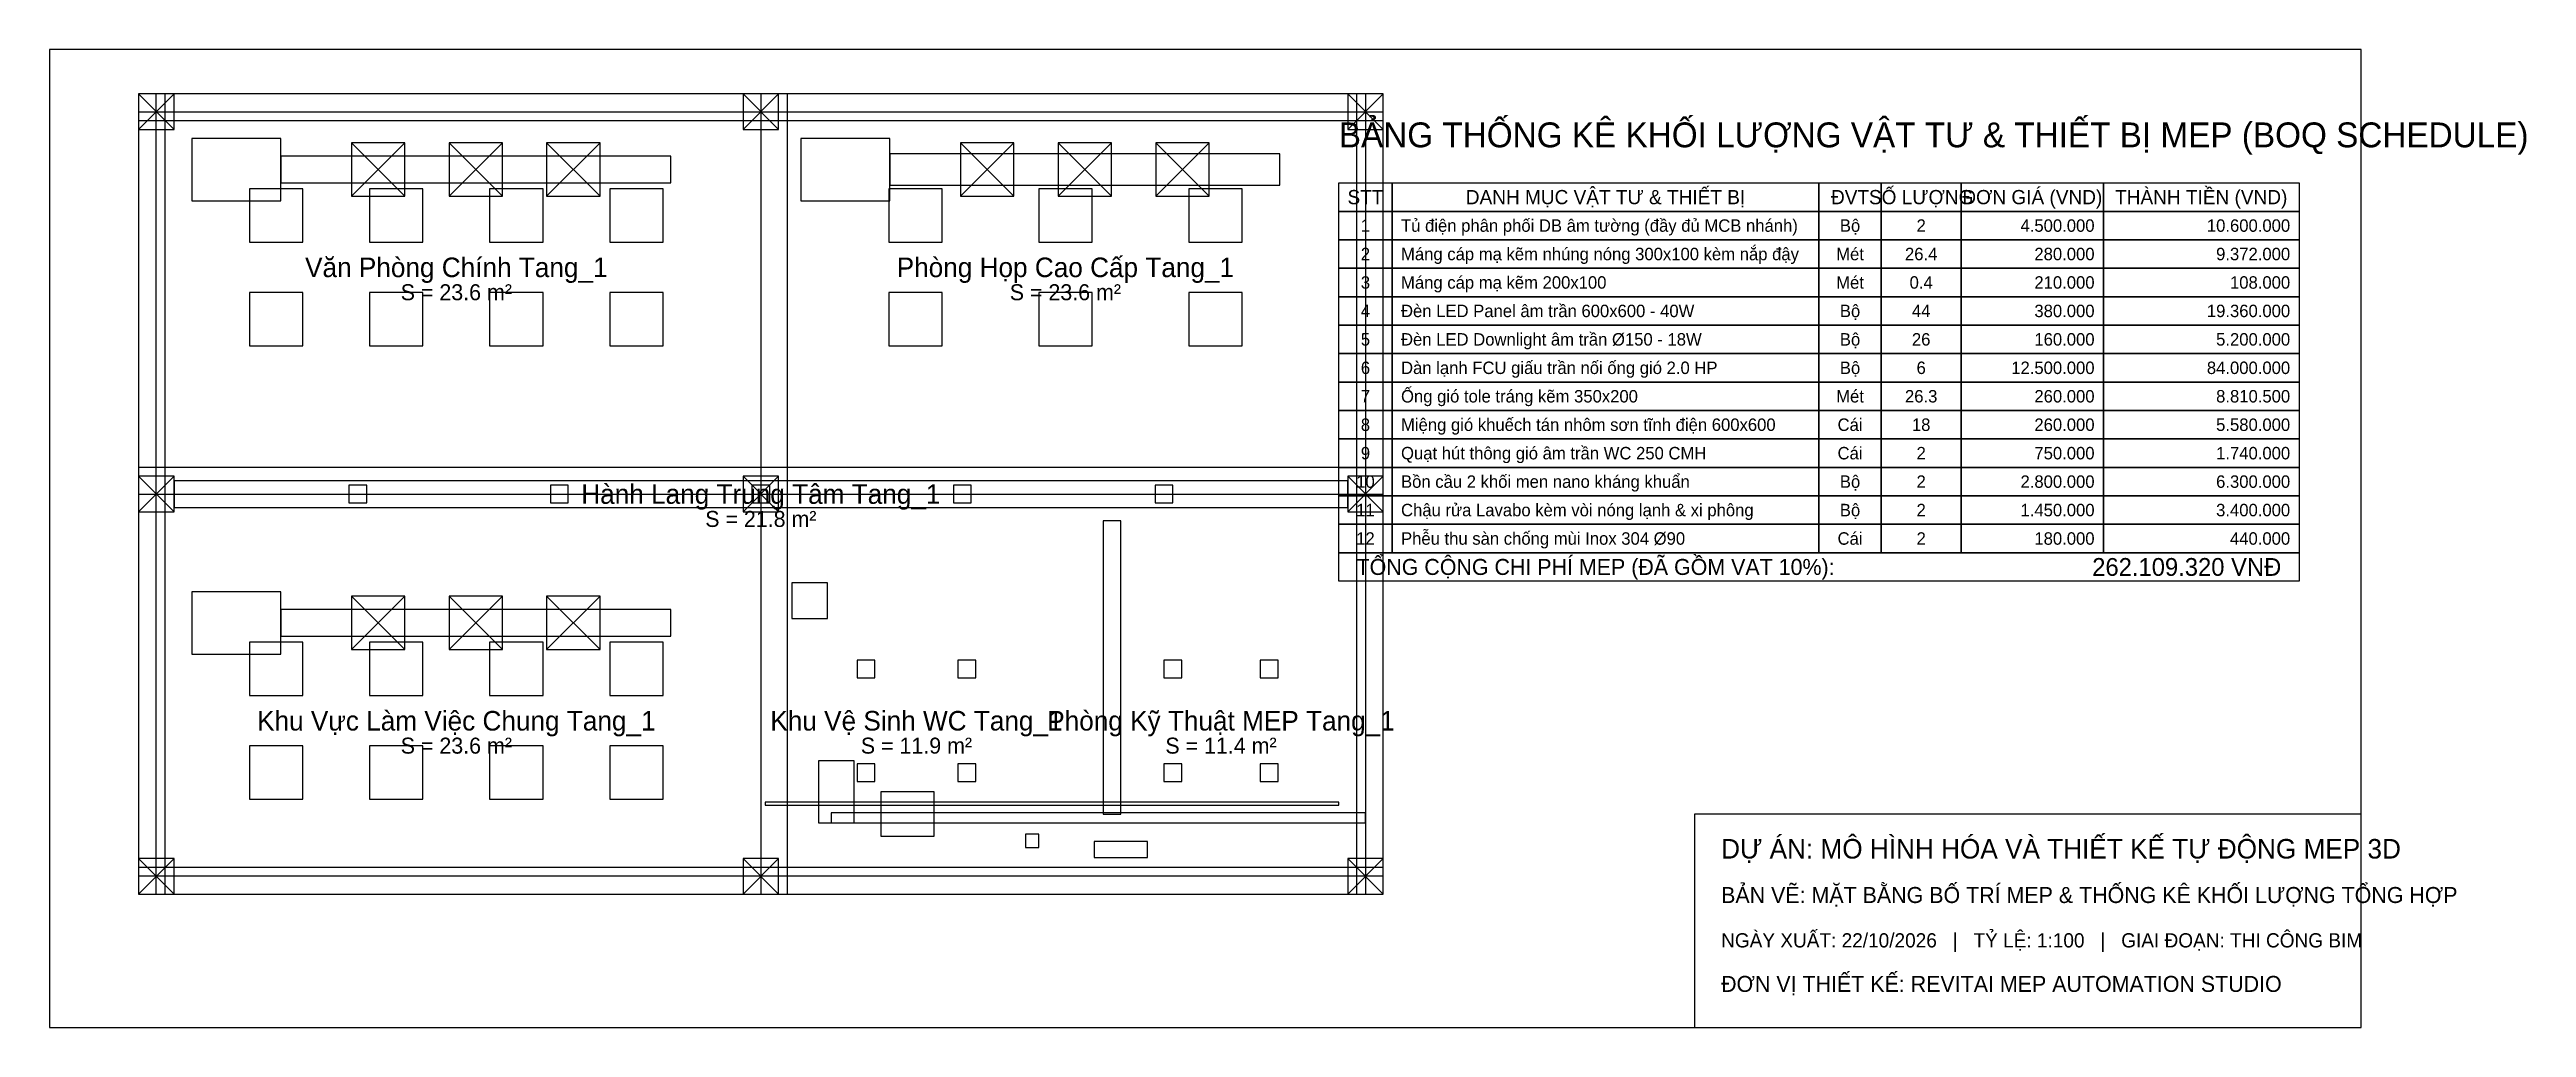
# Model space of a CAD drawing. Header units: metres. Extents: x -1000 to 26858, y -1500 to 9500.
import ezdxf
from ezdxf.enums import TextEntityAlignment as Align

# ---------------------------------------------------------------- set-up
doc = ezdxf.new("R2010")
doc.units = ezdxf.units.M
for name, color, linetype in [('A-WALL', 7, 'Continuous'), ('ANNO-TEXT', 3, 'Continuous'), ('ANNO-TITLE', 7, 'Continuous'), ('E-CABL-TRAY', 2, 'Continuous'), ('E-LITE-FIXT', 2, 'Continuous'), ('E-PANEL-DB', 6, 'Continuous'), ('M-DUCT-SUPP', 4, 'Continuous'), ('P-PIPE-SOIL', 1, 'Continuous'), ('P-SAN-FIXT', 7, 'Continuous'), ('S-BEAM', 8, 'Continuous'), ('S-COLS', 9, 'Continuous')]:
    doc.layers.add(name, color=color, linetype=linetype)

msp = doc.modelspace()

# ---------------------------------------------------------------- linework, layer by layer
at = {"layer": 'A-WALL'}
for p, q in [((2397, 7850), (2997, 8450)), ((2397, 8450), (2997, 7850)), ((3494, 7850), (4094, 8450)), ((3494, 8450), (4094, 7850)), ((4591, 7850), (5191, 8450)), ((4591, 8450), (5191, 7850)), ((9247, 7850), (9847, 8450)), ((9247, 8450), (9847, 7850)), ((10344, 7850), (10944, 8450)), ((10344, 8450), (10944, 7850)), ((11441, 7850), (12041, 8450)), ((11441, 8450), (12041, 7850)), ((2397, 2750), (2997, 3350)), ((2397, 3350), (2997, 2750)), ((3494, 2750), (4094, 3350)), ((3494, 3350), (4094, 2750)), ((4591, 2750), (5191, 3350)), ((4591, 3350), (5191, 2750))]:
    msp.add_line(p, q, dxfattribs=at)
for points in [[(0, 0), (14000, 0), (14000, 9000), (0, 9000)], [(0, 8800), (14000, 8800), (14000, 9000), (0, 9000)], [(0, 0), (200, 0), (200, 9000), (0, 9000)], [(13800, 0), (14000, 0), (14000, 9000), (13800, 9000)], [(600, 7800), (1600, 7800), (1600, 8500), (600, 8500)], [(2397, 7850), (2997, 7850), (2997, 8450), (2397, 8450)], [(3494, 7850), (4094, 7850), (4094, 8450), (3494, 8450)], [(4591, 7850), (5191, 7850), (5191, 8450), (4591, 8450)], [(7450, 7800), (8450, 7800), (8450, 8500), (7450, 8500)], [(9247, 7850), (9847, 7850), (9847, 8450), (9247, 8450)], [(10344, 7850), (10944, 7850), (10944, 8450), (10344, 8450)], [(11441, 7850), (12041, 7850), (12041, 8450), (11441, 8450)], [(600, 2700), (1600, 2700), (1600, 3400), (600, 3400)], [(2397, 2750), (2997, 2750), (2997, 3350), (2397, 3350)], [(3494, 2750), (4094, 2750), (4094, 3350), (3494, 3350)], [(4591, 2750), (5191, 2750), (5191, 3350), (4591, 3350)], [(7350, 3100), (7750, 3100), (7750, 3500), (7350, 3500)], [(9975, 525), (10125, 525), (10125, 675), (9975, 675)], [(0, 0), (14000, 0), (14000, 200), (0, 200)]]:
    msp.add_lwpolyline(points, close=True, dxfattribs=at)
at = {"layer": 'ANNO-TEXT'}
for points in [[(13500, 7680), (14100, 7680), (14100, 7360), (13500, 7360)], [(14100, 7680), (18900, 7680), (18900, 7360), (14100, 7360)], [(18900, 7680), (19600, 7680), (19600, 7360), (18900, 7360)], [(19600, 7680), (20500, 7680), (20500, 7360), (19600, 7360)], [(20500, 7680), (22100, 7680), (22100, 7360), (20500, 7360)], [(22100, 7680), (24300, 7680), (24300, 7360), (22100, 7360)], [(13500, 7360), (14100, 7360), (14100, 7040), (13500, 7040)], [(14100, 7360), (18900, 7360), (18900, 7040), (14100, 7040)], [(18900, 7360), (19600, 7360), (19600, 7040), (18900, 7040)], [(19600, 7360), (20500, 7360), (20500, 7040), (19600, 7040)], [(20500, 7360), (22100, 7360), (22100, 7040), (20500, 7040)], [(22100, 7360), (24300, 7360), (24300, 7040), (22100, 7040)], [(13500, 7040), (14100, 7040), (14100, 6720), (13500, 6720)], [(14100, 7040), (18900, 7040), (18900, 6720), (14100, 6720)], [(18900, 7040), (19600, 7040), (19600, 6720), (18900, 6720)], [(19600, 7040), (20500, 7040), (20500, 6720), (19600, 6720)], [(20500, 7040), (22100, 7040), (22100, 6720), (20500, 6720)], [(22100, 7040), (24300, 7040), (24300, 6720), (22100, 6720)], [(13500, 6720), (14100, 6720), (14100, 6400), (13500, 6400)], [(14100, 6720), (18900, 6720), (18900, 6400), (14100, 6400)], [(18900, 6720), (19600, 6720), (19600, 6400), (18900, 6400)], [(19600, 6720), (20500, 6720), (20500, 6400), (19600, 6400)], [(20500, 6720), (22100, 6720), (22100, 6400), (20500, 6400)], [(22100, 6720), (24300, 6720), (24300, 6400), (22100, 6400)], [(13500, 6400), (14100, 6400), (14100, 6080), (13500, 6080)], [(14100, 6400), (18900, 6400), (18900, 6080), (14100, 6080)], [(18900, 6400), (19600, 6400), (19600, 6080), (18900, 6080)], [(19600, 6400), (20500, 6400), (20500, 6080), (19600, 6080)], [(20500, 6400), (22100, 6400), (22100, 6080), (20500, 6080)], [(22100, 6400), (24300, 6400), (24300, 6080), (22100, 6080)], [(13500, 6080), (14100, 6080), (14100, 5760), (13500, 5760)], [(14100, 6080), (18900, 6080), (18900, 5760), (14100, 5760)], [(18900, 6080), (19600, 6080), (19600, 5760), (18900, 5760)], [(19600, 6080), (20500, 6080), (20500, 5760), (19600, 5760)], [(20500, 6080), (22100, 6080), (22100, 5760), (20500, 5760)], [(22100, 6080), (24300, 6080), (24300, 5760), (22100, 5760)], [(13500, 5760), (14100, 5760), (14100, 5440), (13500, 5440)], [(14100, 5760), (18900, 5760), (18900, 5440), (14100, 5440)], [(18900, 5760), (19600, 5760), (19600, 5440), (18900, 5440)], [(19600, 5760), (20500, 5760), (20500, 5440), (19600, 5440)], [(20500, 5760), (22100, 5760), (22100, 5440), (20500, 5440)], [(22100, 5760), (24300, 5760), (24300, 5440), (22100, 5440)], [(13500, 5440), (14100, 5440), (14100, 5120), (13500, 5120)], [(14100, 5440), (18900, 5440), (18900, 5120), (14100, 5120)], [(18900, 5440), (19600, 5440), (19600, 5120), (18900, 5120)], [(19600, 5440), (20500, 5440), (20500, 5120), (19600, 5120)], [(20500, 5440), (22100, 5440), (22100, 5120), (20500, 5120)], [(22100, 5440), (24300, 5440), (24300, 5120), (22100, 5120)], [(13500, 5120), (14100, 5120), (14100, 4800), (13500, 4800)], [(14100, 5120), (18900, 5120), (18900, 4800), (14100, 4800)], [(18900, 5120), (19600, 5120), (19600, 4800), (18900, 4800)], [(19600, 5120), (20500, 5120), (20500, 4800), (19600, 4800)], [(20500, 5120), (22100, 5120), (22100, 4800), (20500, 4800)], [(22100, 5120), (24300, 5120), (24300, 4800), (22100, 4800)], [(13500, 4800), (14100, 4800), (14100, 4480), (13500, 4480)], [(14100, 4800), (18900, 4800), (18900, 4480), (14100, 4480)], [(18900, 4800), (19600, 4800), (19600, 4480), (18900, 4480)], [(19600, 4800), (20500, 4800), (20500, 4480), (19600, 4480)], [(20500, 4800), (22100, 4800), (22100, 4480), (20500, 4480)], [(22100, 4800), (24300, 4800), (24300, 4480), (22100, 4480)], [(13500, 4480), (14100, 4480), (14100, 4160), (13500, 4160)], [(14100, 4480), (18900, 4480), (18900, 4160), (14100, 4160)], [(18900, 4480), (19600, 4480), (19600, 4160), (18900, 4160)], [(19600, 4480), (20500, 4480), (20500, 4160), (19600, 4160)], [(20500, 4480), (22100, 4480), (22100, 4160), (20500, 4160)], [(22100, 4480), (24300, 4480), (24300, 4160), (22100, 4160)], [(13500, 4160), (14100, 4160), (14100, 3840), (13500, 3840)], [(14100, 4160), (18900, 4160), (18900, 3840), (14100, 3840)], [(18900, 4160), (19600, 4160), (19600, 3840), (18900, 3840)], [(19600, 4160), (20500, 4160), (20500, 3840), (19600, 3840)], [(20500, 4160), (22100, 4160), (22100, 3840), (20500, 3840)], [(22100, 4160), (24300, 4160), (24300, 3840), (22100, 3840)]]:
    msp.add_lwpolyline(points, close=True, dxfattribs=at)
at = {"layer": 'ANNO-TITLE'}
for points in [[(-1000, -1500), (25000, -1500), (25000, 9500), (-1000, 9500)], [(13500, 8000), (14100, 8000), (14100, 7680), (13500, 7680)], [(14100, 8000), (18900, 8000), (18900, 7680), (14100, 7680)], [(18900, 8000), (19600, 8000), (19600, 7680), (18900, 7680)], [(19600, 8000), (20500, 8000), (20500, 7680), (19600, 7680)], [(20500, 8000), (22100, 8000), (22100, 7680), (20500, 7680)], [(22100, 8000), (24300, 8000), (24300, 7680), (22100, 7680)], [(13500, 3840), (24300, 3840), (24300, 3520), (13500, 3520)], [(17500, -1500), (25000, -1500), (25000, 900), (17500, 900)]]:
    msp.add_lwpolyline(points, close=True, dxfattribs=at)
at = {"layer": 'E-CABL-TRAY'}
for points in [[(400, 4350), (13600, 4350), (13600, 4650), (400, 4650)], [(10850, 900), (11050, 900), (11050, 4200), (10850, 4200)]]:
    msp.add_lwpolyline(points, close=True, dxfattribs=at)
at = {"layer": 'E-LITE-FIXT'}
for points in [[(1250, 7333), (1850, 7333), (1850, 7933), (1250, 7933)], [(2600, 7333), (3200, 7333), (3200, 7933), (2600, 7933)], [(3950, 7333), (4550, 7333), (4550, 7933), (3950, 7933)], [(5300, 7333), (5900, 7333), (5900, 7933), (5300, 7933)], [(8438, 7333), (9038, 7333), (9038, 7933), (8438, 7933)], [(10125, 7333), (10725, 7333), (10725, 7933), (10125, 7933)], [(11812, 7333), (12412, 7333), (12412, 7933), (11812, 7933)], [(1250, 6167), (1850, 6167), (1850, 6767), (1250, 6767)], [(2600, 6167), (3200, 6167), (3200, 6767), (2600, 6767)], [(3950, 6167), (4550, 6167), (4550, 6767), (3950, 6767)], [(5300, 6167), (5900, 6167), (5900, 6767), (5300, 6767)], [(8438, 6167), (9038, 6167), (9038, 6767), (8438, 6767)], [(10125, 6167), (10725, 6167), (10725, 6767), (10125, 6767)], [(11812, 6167), (12412, 6167), (12412, 6767), (11812, 6767)], [(2367, 4400), (2567, 4400), (2567, 4600), (2367, 4600)], [(4633, 4400), (4833, 4400), (4833, 4600), (4633, 4600)], [(6900, 4400), (7100, 4400), (7100, 4600), (6900, 4600)], [(9167, 4400), (9367, 4400), (9367, 4600), (9167, 4600)], [(11433, 4400), (11633, 4400), (11633, 4600), (11433, 4600)], [(1250, 2233), (1850, 2233), (1850, 2833), (1250, 2833)], [(2600, 2233), (3200, 2233), (3200, 2833), (2600, 2833)], [(3950, 2233), (4550, 2233), (4550, 2833), (3950, 2833)], [(5300, 2233), (5900, 2233), (5900, 2833), (5300, 2833)], [(8083, 2433), (8283, 2433), (8283, 2633), (8083, 2633)], [(9217, 2433), (9417, 2433), (9417, 2633), (9217, 2633)], [(11533, 2433), (11733, 2433), (11733, 2633), (11533, 2633)], [(12617, 2433), (12817, 2433), (12817, 2633), (12617, 2633)], [(1250, 1067), (1850, 1067), (1850, 1667), (1250, 1667)], [(2600, 1067), (3200, 1067), (3200, 1667), (2600, 1667)], [(3950, 1067), (4550, 1067), (4550, 1667), (3950, 1667)], [(5300, 1067), (5900, 1067), (5900, 1667), (5300, 1667)], [(8083, 1267), (8283, 1267), (8283, 1467), (8083, 1467)], [(9217, 1267), (9417, 1267), (9417, 1467), (9217, 1467)], [(11533, 1267), (11733, 1267), (11733, 1467), (11533, 1467)], [(12617, 1267), (12817, 1267), (12817, 1467), (12617, 1467)]]:
    msp.add_lwpolyline(points, close=True, dxfattribs=at)
at = {"layer": 'E-PANEL-DB'}
msp.add_lwpolyline([(10750, 410), (11350, 410), (11350, 590), (10750, 590)], close=True, dxfattribs=at)
at = {"layer": 'M-DUCT-SUPP'}
for points in [[(1600, 8000), (5988, 8000), (5988, 8300), (1600, 8300)], [(8450, 7975), (12838, 7975), (12838, 8325), (8450, 8325)], [(1600, 2900), (5988, 2900), (5988, 3200), (1600, 3200)]]:
    msp.add_lwpolyline(points, close=True, dxfattribs=at)
at = {"layer": 'P-PIPE-SOIL'}
for points in [[(7050, 1000), (13500, 1000), (13500, 1034), (7050, 1034)], [(7790, 800), (13800, 800), (13800, 914), (7790, 914)]]:
    msp.add_lwpolyline(points, close=True, dxfattribs=at)
at = {"layer": 'P-SAN-FIXT'}
for points in [[(7650, 800), (8050, 800), (8050, 1500), (7650, 1500)], [(8350, 650), (8950, 650), (8950, 1150), (8350, 1150)]]:
    msp.add_lwpolyline(points, close=True, dxfattribs=at)
at = {"layer": 'S-BEAM'}
for points in [[(0, 8700), (14000, 8700), (14000, 9000), (0, 9000)], [(0, 0), (300, 0), (300, 9000), (0, 9000)], [(7000, 0), (7300, 0), (7300, 9000), (7000, 9000)], [(13700, 0), (14000, 0), (14000, 9000), (13700, 9000)], [(0, 4500), (14000, 4500), (14000, 4800), (0, 4800)], [(0, 0), (14000, 0), (14000, 300), (0, 300)]]:
    msp.add_lwpolyline(points, close=True, dxfattribs=at)
at = {"layer": 'S-COLS'}
for p, q in [((0, 8600), (400, 9000)), ((0, 9000), (400, 8600)), ((6800, 8600), (7200, 9000)), ((6800, 9000), (7200, 8600)), ((13600, 8600), (14000, 9000)), ((13600, 9000), (14000, 8600)), ((0, 4300), (400, 4700)), ((0, 4700), (400, 4300)), ((6800, 4300), (7200, 4700)), ((6800, 4700), (7200, 4300)), ((13600, 4300), (14000, 4700)), ((13600, 4700), (14000, 4300)), ((0, 0), (400, 400)), ((0, 400), (400, 0)), ((6800, 0), (7200, 400)), ((6800, 400), (7200, 0)), ((13600, 0), (14000, 400)), ((13600, 400), (14000, 0))]:
    msp.add_line(p, q, dxfattribs=at)
for points in [[(0, 8600), (400, 8600), (400, 9000), (0, 9000)], [(6800, 8600), (7200, 8600), (7200, 9000), (6800, 9000)], [(13600, 8600), (14000, 8600), (14000, 9000), (13600, 9000)], [(0, 4300), (400, 4300), (400, 4700), (0, 4700)], [(6800, 4300), (7200, 4300), (7200, 4700), (6800, 4700)], [(13600, 4300), (14000, 4300), (14000, 4700), (13600, 4700)], [(0, 0), (400, 0), (400, 400), (0, 400)], [(6800, 0), (7200, 0), (7200, 400), (6800, 400)], [(13600, 0), (14000, 0), (14000, 400), (13600, 400)]]:
    msp.add_lwpolyline(points, close=True, dxfattribs=at)

# ---------------------------------------------------------------- texts
at = {"layer": 'ANNO-TEXT'}
for s, height, p in [('1', 140, (13800, 7520)), ('Bộ', 140, (19250, 7520)), ('2', 140, (20050, 7520)), ('2', 140, (13800, 7200)), ('Mét', 140, (19250, 7200)), ('26.4', 140, (20050, 7200)), ('Văn Phòng Chính Tang_1', 220, (3575, 7050)), ('Phòng Họp Cao Cấp Tang_1', 220, (10425, 7050)), ('S = 23.6 m²', 180, (3575, 6770)), ('S = 23.6 m²', 180, (10425, 6770)), ('3', 140, (13800, 6880)), ('Mét', 140, (19250, 6880)), ('0.4', 140, (20050, 6880)), ('4', 140, (13800, 6560)), ('Bộ', 140, (19250, 6560)), ('44', 140, (20050, 6560)), ('5', 140, (13800, 6240)), ('Bộ', 140, (19250, 6240)), ('26', 140, (20050, 6240)), ('6', 140, (13800, 5920)), ('Bộ', 140, (19250, 5920)), ('6', 140, (20050, 5920)), ('7', 140, (13800, 5600)), ('Mét', 140, (19250, 5600)), ('26.3', 140, (20050, 5600)), ('8', 140, (13800, 5280)), ('Cái', 140, (19250, 5280)), ('18', 140, (20050, 5280)), ('9', 140, (13800, 4960)), ('Cái', 140, (19250, 4960)), ('2', 140, (20050, 4960)), ('Hành Lang Trung Tâm Tang_1', 220, (7000, 4500)), ('10', 140, (13800, 4640)), ('Bộ', 140, (19250, 4640)), ('2', 140, (20050, 4640)), ('S = 21.8 m²', 180, (7000, 4220)), ('11', 140, (13800, 4320)), ('Bộ', 140, (19250, 4320)), ('2', 140, (20050, 4320)), ('12', 140, (13800, 4000)), ('Cái', 140, (19250, 4000)), ('2', 140, (20050, 4000)), ('Khu Vực Làm Việc Chung Tang_1', 220, (3575, 1950)), ('Khu Vệ Sinh WC Tang_1', 220, (8750, 1950)), ('Phòng Kỹ Thuật MEP Tang_1', 220, (12175, 1950)), ('S = 23.6 m²', 180, (3575, 1670)), ('S = 11.9 m²', 180, (8750, 1670)), ('S = 11.4 m²', 180, (12175, 1670))]:
    msp.add_text(s, height=height, dxfattribs=at).set_placement(p, align=Align.MIDDLE_CENTER)
for s, p in [('Tủ điện phân phối DB âm tường (đầy đủ MCB nhánh)', (14200, 7520)), ('Máng cáp mạ kẽm nhúng nóng 300x100 kèm nắp đậy', (14200, 7200)), ('Máng cáp mạ kẽm 200x100', (14200, 6880)), ('Đèn LED Panel âm trần 600x600 - 40W', (14200, 6560)), ('Đèn LED Downlight âm trần Ø150 - 18W', (14200, 6240)), ('Dàn lạnh FCU giấu trần nối ống gió 2.0 HP', (14200, 5920)), ('Ống gió tole tráng kẽm 350x200', (14200, 5600)), ('Miệng gió khuếch tán nhôm sơn tĩnh điện 600x600', (14200, 5280)), ('Quạt hút thông gió âm trần WC 250 CMH', (14200, 4960)), ('Bồn cầu 2 khối men nano kháng khuẩn', (14200, 4640)), ('Chậu rửa Lavabo kèm vòi nóng lạnh & xi phông', (14200, 4320)), ('Phễu thu sàn chống mùi Inox 304 Ø90', (14200, 4000))]:
    msp.add_text(s, height=140, dxfattribs=at).set_placement(p, align=Align.MIDDLE_LEFT)
for s, p in [('4.500.000', (22000, 7520)), ('10.600.000', (24200, 7520)), ('280.000', (22000, 7200)), ('9.372.000', (24200, 7200)), ('210.000', (22000, 6880)), ('108.000', (24200, 6880)), ('380.000', (22000, 6560)), ('19.360.000', (24200, 6560)), ('160.000', (22000, 6240)), ('5.200.000', (24200, 6240)), ('12.500.000', (22000, 5920)), ('84.000.000', (24200, 5920)), ('260.000', (22000, 5600)), ('8.810.500', (24200, 5600)), ('260.000', (22000, 5280)), ('5.580.000', (24200, 5280)), ('750.000', (22000, 4960)), ('1.740.000', (24200, 4960)), ('2.800.000', (22000, 4640)), ('6.300.000', (24200, 4640)), ('1.450.000', (22000, 4320)), ('3.400.000', (24200, 4320)), ('180.000', (22000, 4000)), ('440.000', (24200, 4000))]:
    msp.add_text(s, height=140, dxfattribs=at).set_placement(p, align=Align.MIDDLE_RIGHT)
msp.add_text('NGÀY XUẤT: 22/10/2026   |   TỶ LỆ: 1:100   |   GIAI ĐOẠN: THI CÔNG BIM', height=160, dxfattribs=at).set_placement((17800, -600))
at = {"layer": 'ANNO-TITLE'}
for s, height, p in [('BẢNG THỐNG KÊ KHỐI LƯỢNG VẬT TƯ & THIẾT BỊ MEP (BOQ SCHEDULE)', 280, (13500, 8400)), ('DỰ ÁN: MÔ HÌNH HÓA VÀ THIẾT KẾ TỰ ĐỘNG MEP 3D', 220, (17800, 400)), ('BẢN VẼ: MẶT BẰNG BỐ TRÍ MEP & THỐNG KÊ KHỐI LƯỢNG TỔNG HỢP', 180, (17800, -100)), ('ĐƠN VỊ THIẾT KẾ: REVITAI MEP AUTOMATION STUDIO', 180, (17800, -1100))]:
    msp.add_text(s, height=height, dxfattribs=at).set_placement(p)
for s, p in [('STT', (13800, 7840)), ('DANH MỤC VẬT TƯ & THIẾT BỊ', (16500, 7840)), ('ĐVT', (19250, 7840)), ('SỐ LƯỢNG', (20050, 7840)), ('ĐƠN GIÁ (VND)', (21300, 7840)), ('THÀNH TIỀN (VND)', (23200, 7840))]:
    msp.add_text(s, height=160, dxfattribs=at).set_placement(p, align=Align.MIDDLE_CENTER)
msp.add_text('TỔNG CỘNG CHI PHÍ MEP (ĐÃ GỒM VAT 10%):', height=180, dxfattribs=at).set_placement((13700, 3680), align=Align.MIDDLE_LEFT)
msp.add_text('262.109.320 VNĐ', height=200, dxfattribs=at).set_placement((24100, 3680), align=Align.MIDDLE_RIGHT)

doc.saveas('drawing.dxf')
